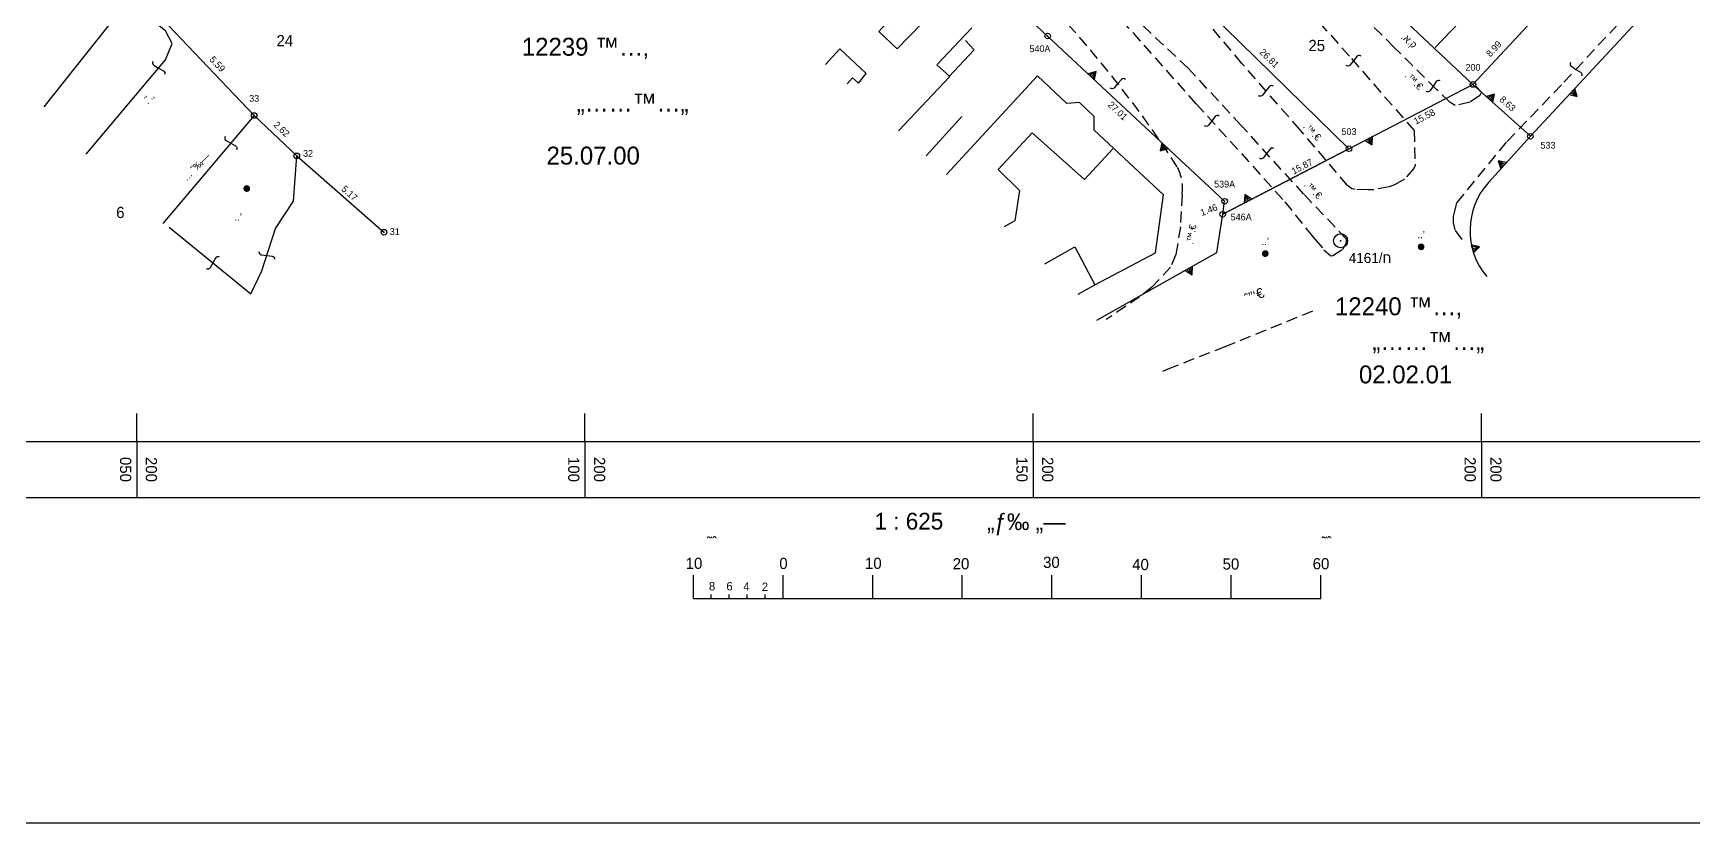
# Model space of a CAD drawing. Header units: feet. Extents: x 199929 to 200372, y 746507 to 746908.
# Drawn here: x 200038.4 to 200223.6, y 746507.5 to 746595.5 of the extents above; entities that cross this region are included whole.
import ezdxf
from ezdxf.enums import TextEntityAlignment as Align

# ---------------------------------------------------------------- set-up
doc = ezdxf.new("R2010")
doc.units = ezdxf.units.FT
doc.header["$LTSCALE"] = 5
doc.header["$MEASUREMENT"] = 0
doc.linetypes.add('HIDDEN', pattern=[0.375, 0.25, -0.125])
doc.layers.get('0').update_dxf_attribs({"linetype": 'CONTINUOUS'})
for name, color, linetype in [('121', 3, 'CONTINUOUS'), ('171', 3, 'HIDDEN'), ('1BATIM', 7, 'CONTINUOUS'), ('1EVEN-SAFA', 7, 'HIDDEN'), ('1EVEN-SAFA_C171-_S4-_P6-', 7, 'HIDDEN'), ('1T', 7, 'CONTINUOUS'), ('2GUVER_POLY', 7, 'CONTINUOUS'), ('2NEW_PT', 7, 'CONTINUOUS'), ('2TEURA_PT', 7, 'CONTINUOUS'), ('701', 3, 'CONTINUOUS'), ('701_H', 3, 'CONTINUOUS'), ('8216', 3, 'CONTINUOUS'), ('8216_T', 7, 'CONTINUOUS'), ('9284', 3, 'CONTINUOUS'), ('9286', 3, 'CONTINUOUS'), ('9288', 3, 'CONTINUOUS'), ('GVUL_C51-', 7, 'CONTINUOUS'), ('MILUOT', 7, 'CONTINUOUS'), ('NUMLOT_AUTO', 7, 'CONTINUOUS'), ('OLD_FRONTS', 7, 'CONTINUOUS'), ('PRATIM', 7, 'CONTINUOUS'), ('SHACHEN', 7, 'CONTINUOUS'), ('SHAHEN', 7, 'CONTINUOUS'), ('TR_ANOT_FRONTS', 7, 'CONTINUOUS'), ('TR_ANOT_L', 7, 'CONTINUOUS'), ('TR_GILAYON', 7, 'CONTINUOUS'), ('TR_GILYON', 7, 'CONTINUOUS'), ('TR_GUSH_MARKS', 7, 'CONTINUOUS'), ('ZNAVOT', 7, 'CONTINUOUS')]:
    doc.layers.add(name, color=color, linetype=linetype)
doc.styles.add('HEBTEXT', font='HEBTXT.shx')
doc.styles.add('TRHEBTXT', font='HEBTXT.SHX')

# ---------------------------------------------------------------- blocks, each defined once
blk = doc.blocks.new('TRP0002')
at = {"linetype": 'Continuous'}
blk.add_circle((0, 0, 3000), 0.5, dxfattribs=at)
blk.add_point((0, 0))
at = {"style": 'TRHEBTXT', "flags": 8}
blk.add_attdef('NAME', text='', height=1.199999999999999, dxfattribs=at).set_placement((0, 2.099999999976716), align=Align.BOTTOM_CENTER)
blk.add_attdef('HIGHTM', text='', height=1.6, dxfattribs=at).set_placement((-1, 0), align=Align.RIGHT)
blk.add_attdef('HIGHTC', (1, 0), '', height=1.6, dxfattribs=at)
blk.add_attdef('MARK', text='', height=2, dxfattribs=at).set_placement((0, -1.300000000046566), align=Align.TOP_CENTER)
blk = doc.blocks.new('8210')
at = {"layer": '2TEURA_PT', "linetype": 'Continuous', "const_width": 0.625}
blk.add_lwpolyline([(-0.4375, 0, 1), (0.4375, 0, 1)], format="xyb", close=True, dxfattribs=at)
at = {"layer": '2TEURA_PT'}
blk.add_point((0, 0), dxfattribs=at)
blk = doc.blocks.new('8216')
at = {"layer": '1BATIM'}
blk.add_blockref('8210', (0, 0), dxfattribs=at)
blk = doc.blocks.new('*X104')
at = {"color": 0}
blk.add_line((200143.125, 746593.75), (200143.125, 746593.75), dxfattribs=at)
blk = doc.blocks.new('*X105')
at = {"color": 0}
for p, q in [((200135.625, 746598.75), (200135.625, 746598.75)), ((200136.875, 746598.75), (200136.875, 746598.75)), ((200138.125, 746598.75), (200138.125, 746598.75)), ((200135, 746597.5), (200135, 746597.5)), ((200136.25, 746597.5), (200136.25, 746597.5)), ((200137.5, 746597.5), (200137.5, 746597.5)), ((200133.75, 746595), (200133.75, 746595)), ((200134.375, 746596.25), (200134.375, 746596.25)), ((200135, 746595), (200135, 746595)), ((200135.625, 746596.25), (200135.625, 746596.25)), ((200136.875, 746596.25), (200136.875, 746596.25))]:
    blk.add_line(p, q, dxfattribs=at)
blk = doc.blocks.new('TRP0012')
at = {"linetype": 'Continuous'}
for centre, radius in [((0, 0, 3000), 1.25), ((0, 0, 3001), 0.03)]:
    blk.add_circle(centre, radius, dxfattribs=at)
blk.add_point((0, 0))
at = {"style": 'TRHEBTXT', "flags": 8}
blk.add_attdef('NAME', text='', height=1.8, dxfattribs=at).set_placement((0, 2.1), align=Align.BOTTOM_CENTER)
blk.add_attdef('HIGHTM', text='', height=1.6, dxfattribs=at).set_placement((-1.75, 0), align=Align.RIGHT)
blk.add_attdef('HIGHTC', (1.75, 0), '', height=1.6, dxfattribs=at)
blk.add_attdef('MARK', text='', height=2, dxfattribs=at).set_placement((0, -1.75), align=Align.TOP_CENTER)
blk = doc.blocks.new('*X73')
at = {"color": 0}
blk.add_line((200143.125, 746593.75), (200143.125, 746593.75), dxfattribs=at)
blk = doc.blocks.new('*X74')
at = {"color": 0}
for p, q in [((200135.625, 746598.75), (200135.625, 746598.75)), ((200136.875, 746598.75), (200136.875, 746598.75)), ((200138.125, 746598.75), (200138.125, 746598.75)), ((200135, 746597.5), (200135, 746597.5)), ((200136.25, 746597.5), (200136.25, 746597.5)), ((200137.5, 746597.5), (200137.5, 746597.5)), ((200133.75, 746595), (200133.75, 746595)), ((200134.375, 746596.25), (200134.375, 746596.25)), ((200135, 746595), (200135, 746595)), ((200135.625, 746596.25), (200135.625, 746596.25)), ((200136.875, 746596.25), (200136.875, 746596.25))]:
    blk.add_line(p, q, dxfattribs=at)
blk = doc.blocks.new('ANOT1')
at = {"style": 'TRHEBTXT', "flags": 8}
blk.add_attdef('TEXT', text='', height=1.28, dxfattribs=at).set_placement((0, -1.497475855263449), align=Align.TOP_CENTER)
blk = doc.blocks.new('ANOT200')
at = {"style": 'TRHEBTXT', "flags": 8}
blk.add_attdef('TEXT', text='', height=1.8, dxfattribs=at).set_placement((0, 0), align=Align.MIDDLE_CENTER)
blk = doc.blocks.new('TR_FRONT')
at = {"style": 'TRHEBTXT', "flags": 8}
blk.add_attdef('FRONT', text='', height=1.199999999999999, dxfattribs=at).set_placement((0, -1), align=Align.TOP_CENTER)
blk = doc.blocks.new('ANOT13')
at = {"style": 'TRHEBTXT', "flags": 8}
blk.add_attdef('TEXT', text='', height=1.28, dxfattribs=at).set_placement((0.0441220644495495, -1.475436180035057), align=Align.TOP_CENTER)
blk = doc.blocks.new('ANOT21')
at = {"style": 'TRHEBTXT', "flags": 8}
blk.add_attdef('TEXT', text='', height=1.28, dxfattribs=at).set_placement((-0.0220610322247747, -1.475436180035058), align=Align.TOP_CENTER)
blk = doc.blocks.new('*U250')
at = {"layer": '1T', "style": 'TRHEBTXT'}
blk.add_text('6', height=1.25, dxfattribs=at).set_placement((200047.7035080413, 746574.9234269898))
blk = doc.blocks.new('*U251')
at = {"layer": '1T', "style": 'TRHEBTXT'}
blk.add_text('24', height=1.25, dxfattribs=at).set_placement((200065.5830316552, 746594.0939051637))
blk = doc.blocks.new('*U255')
at = {"layer": '1T', "style": 'TRHEBTXT'}
blk.add_text('12239 ™…‚', height=2, dxfattribs=at).set_placement((200092.9559095469, 746593.0346010701))
blk = doc.blocks.new('*U256')
at = {"layer": '1T', "style": 'TRHEBTXT'}
blk.add_text('„……™…„', height=2, dxfattribs=at).set_placement((200099.0733340741, 746586.799053719))
blk = doc.blocks.new('ANOT105')
blk.add_lwpolyline([(0.2548387223418755, 1.539248901570127, 0.4142135623730951), (-0.1578795218983481, 0.965085465890645), (1e-16, 0), (0.1839900939740541, -0.9680819344707191, -0.4142135623730951), (-0.2130703997891993, -1.553182749965349)], format="xyb")
blk = doc.blocks.new('*U262')
at = {"layer": '1T', "style": 'TRHEBTXT'}
blk.add_text('25.07.00', height=2, dxfattribs=at).set_placement((200095.7099229571, 746580.8935544363))
blk = doc.blocks.new('*U265')
at = {"layer": '1T', "style": 'TRHEBTXT'}
blk.add_text('12240 ™…‚', height=2, dxfattribs=at).set_placement((200183.6685570486, 746564.0787556206))
blk = doc.blocks.new('*U266')
at = {"layer": '1T', "style": 'TRHEBTXT'}
blk.add_text('„……™…„', height=2, dxfattribs=at).set_placement((200187.8382693948, 746560.2062201058))
blk = doc.blocks.new('*U267')
at = {"layer": '1T', "style": 'TRHEBTXT'}
blk.add_text('02.02.01', height=2, dxfattribs=at).set_placement((200186.3410989116, 746556.4771914298))
blk = doc.blocks.new('TR_LOT')
at = {"flags": 8}
blk.add_attdef('LOT', (0, 0), '', height=2, dxfattribs=at)
blk = doc.blocks.new('GUSHMARK')
for p, q in [((-0.0249224722963627, 0.7721895711304648), (-0.2616563982148179, 0.0280036561252381)), ((0, 0.8669999999999999), (-4e-16, 1e-16)), ((0.0228061297389741, 0.7645568963440085), (0.2404486117596253, 0.0356363421231252))]:
    blk.add_line(p, q)
at = {"layer": 'TR_GUSH_MARKS'}
blk.add_lwpolyline([(0.5005626833874054, -1e-16), (0, 0.8669999999999999), (-0.5005626833874057, 3e-16)], close=True, dxfattribs=at)
blk = doc.blocks.new('ANOT101')
at = {"xscale": 1.5, "yscale": 1.5, "zscale": 1.5}
blk.add_blockref('GUSHMARK', (0, 0), dxfattribs=at)
blk = doc.blocks.new('ANOT11')
at = {"style": 'TRHEBTXT', "flags": 8}
blk.add_attdef('TEXT', text='', height=1.28, dxfattribs=at).set_placement((-0.0661830966743189, -1.475436180035061), align=Align.TOP_CENTER)
blk = doc.blocks.new('GUSHHORZ')
for points in [[(-10, -10), (650, -10), (650, 490), (-10, 490)], [(0, 0), (640, 0), (640, 480), (0, 480)]]:
    blk.add_lwpolyline(points, close=True)
blk = doc.blocks.new('SCG625')
at = {"layer": 'TR_GILAYON'}
for p, q in [((-60.65059974545738, -28.041978500613), (-60.65059974545738, -23.84197850061299)), ((-44.65059974545737, -28.041978500613), (-44.65059974545737, -23.84197850061299)), ((-28.65059974545739, -28.041978500613), (-28.65059974545739, -23.84197850061299)), ((-12.65059974545738, -28.041978500613), (-12.65059974545738, -23.84197850061299)), ((3.349400254542615, -28.041978500613), (3.349400254542615, -23.84197850061299)), ((19.34940025454261, -28.041978500613), (19.34940025454261, -23.84197850061299)), ((35.34940025454263, -28.041978500613), (35.34940025454263, -23.84197850061299)), ((51.34940025454267, -28.041978500613), (51.34940025454267, -23.84197850061299)), ((-60.65059974545738, -28.041978500613), (-60.65059974545738, -27.341978500613)), ((-60.65059974545738, -28.041978500613), (-60.65059974545738, -27.341978500613)), ((-60.65059974545738, -28.041978500613), (51.34940025454267, -28.041978500613)), ((-57.45059974545738, -28.041978500613), (-57.45059974545738, -27.341978500613)), ((-54.25059974545738, -28.041978500613), (-54.25059974545738, -27.341978500613)), ((-51.05059974545738, -28.041978500613), (-51.05059974545738, -27.341978500613)), ((-47.85059974545737, -28.041978500613), (-47.85059974545737, -27.341978500613))]:
    blk.add_line(p, q, dxfattribs=at)
at = {"layer": 'TR_GILAYON', "style": 'HEBTEXT'}
for s, height, p in [('1 : 625', 3, (-28.32244268276856, -15.73374720608535)), ('„ƒ‰ „—', 3, (-8.245479334314723, -15.83043588587733)), ('30', 2, (1.763517879560072, -22.57456925582791)), ('0', 2, (-45.31416522786234, -22.77285395294147)), ('20', 2, (-14.37007316609406, -22.83238962401355)), ('40', 2, (17.67018178526942, -22.96305441892889)), ('50', 2, (33.80696229379964, -22.87199630147497)), ('60', 2, (49.88665833370736, -22.82242512718493)), ('8', 1.5, (-57.87683577762304, -26.58985706490184)), ('6', 1.5, (-54.75862237411869, -26.5867602848606)), ('4', 1.5, (-51.73816704113356, -26.63013789892847)), ('2', 1.5, (-48.43550288547183, -26.6973557647243))]:
    blk.add_text(s, height=height, dxfattribs=at).set_placement(p)
for s, p in [('˜ˆ', (-56.41564349601573, -19.0126061978668)), ('˜ˆ', (53.29551831048466, -19.0183388377592)), ('10', (-59.05077431092661, -22.75467073849121)), ('10', (-27.05040265767055, -22.75467073849121))]:
    blk.add_text(s, height=2, dxfattribs=at).set_placement(p, align=Align.RIGHT)

msp = doc.modelspace()

# ---------------------------------------------------------------- linework, layer by layer
msp.add_lwpolyline([(199928.974447517, 746507.453579664), (200372.360047407, 746507.453579664), (200372.360047407, 746892.5182479329), (199928.974447517, 746892.5182479329)], close=True)
at = {"layer": '121'}
for p, q in [((200063.0943483446, 746586.3663589902), (200052.9193483446, 746574.3163589902)), ((200067.4693483446, 746576.8163589902), (200067.8443483447, 746581.8663589902)), ((200065.4693483447, 746573.7663589905), (200067.4693483446, 746576.8163589902)), ((200053.5943483447, 746573.9163589901), (200062.7193483446, 746566.4663589902)), ((200063.9443483446, 746569.0413589901), (200065.4693483447, 746573.7663589905)), ((200062.7193483446, 746566.4663589902), (200063.9443483446, 746569.0413589901))]:
    msp.add_line(p, q, dxfattribs=at)
at = {"layer": '171'}
for points in [[(200197.85, 746572.5400000002), (200197.08, 746573.5999999999), (200196.88, 746574.42), (200196.88, 746575.11), (200196.99, 746575.5300000001), (200197.27, 746576.62), (200202.88, 746583.4700000002), (200209.21, 746590.0799999998), (200219.84, 746601.48), (200228.48, 746610.85), (200239.3, 746622.9499999998), (200250.05, 746634.3299999998), (200267.23, 746652.32), (200271.31, 746655.87), (200275.04, 746657.6400000001), (200275.72, 746657.48), (200276.08, 746657.38), (200277.3900000001, 746656.1200000001)], [(200167.28, 746591.6600000001), (200158.19, 746600.15), (200149.1, 746609.16), (200148.9079098665, 746609.3443778319)], [(200167.28, 746591.6600000001), (200158.19, 746600.15), (200149.1, 746609.16), (200148.9079098665, 746609.3443778319)], [(200179.45, 746599.52), (200185.52, 746592.7099999998), (200192.51, 746584.67), (200192.6, 746580.8), (200192.45, 746580.4599999998), (200191.41, 746579.25), (200190.32, 746578.64), (200189.73, 746578.42), (200188.02, 746578.0799999998), (200187.38, 746578.0899999999), (200185.92, 746578.11), (200185.54, 746578.1999999998), (200185.07, 746578.5699999998), (200179.74, 746584.81), (200173.28, 746592.17), (200166.53, 746600.24), (200164.11, 746603.2700000001), (200164.48, 746604.0899999999), (200164.83, 746604.31), (200166.74, 746605.0699999998), (200169.82, 746606.91)], [(200179.45, 746599.52), (200185.52, 746592.7099999998), (200192.51, 746584.67), (200192.6, 746580.8), (200192.45, 746580.4599999998), (200191.41, 746579.25), (200190.32, 746578.64), (200189.73, 746578.42), (200188.02, 746578.0799999998), (200187.38, 746578.0899999999), (200185.92, 746578.11), (200185.54, 746578.1999999998), (200185.07, 746578.5699999998), (200179.74, 746584.81), (200173.28, 746592.17), (200166.53, 746600.24), (200164.11, 746603.2700000001), (200164.48, 746604.0899999999), (200164.83, 746604.31), (200166.74, 746605.0699999998), (200169.82, 746606.91)], [(200199.37, 746589.6500000001), (200200, 746588.9599999998), (200199.84, 746588.5899999999), (200198.7, 746587.8399999999), (200197.09, 746587.48), (200196.52, 746587.8), (200195, 746589.2700000001), (200190.25, 746593.98), (200186.98, 746597.28), (200185.33, 746599.11), (200184.27, 746600.17)], [(200168.2, 746587.67), (200178.08, 746576.75), (200180.37, 746573.85), (200180.95, 746573.18), (200181.45, 746572.5400000002), (200182.44, 746571.39), (200183.22, 746570.6999999998), (200183.43, 746570.73), (200184.54, 746571.4599999998), (200184.73, 746571.7600000001), (200184.97, 746572.2099999998), (200184.97, 746572.55), (200180.21, 746577.5799999998), (200173.21, 746585.25), (200167.28, 746591.6600000001)], [(200168.2, 746587.67), (200178.08, 746576.75), (200180.37, 746573.85), (200180.95, 746573.18), (200181.45, 746572.5400000002), (200182.44, 746571.39), (200183.22, 746570.6999999998), (200183.43, 746570.73), (200184.54, 746571.4599999998), (200184.73, 746571.7600000001), (200184.97, 746572.2099999998), (200184.97, 746572.55), (200180.21, 746577.5799999998), (200173.21, 746585.25), (200167.28, 746591.6600000001)], [(200166.61, 746577.5400000002), (200166.42, 746573.9499999998), (200165.93, 746570.8600000001), (200165.34, 746569.4599999998)], [(200166.61, 746577.5400000002), (200166.42, 746573.9499999998), (200165.93, 746570.8600000001), (200165.34, 746569.4599999998)], [(200165.33, 746569.4599999998), (200163.25, 746567.1999999998), (200161.87, 746566.15), (200158.34, 746563.73), (200158.1380804454, 746563.6078301854)], [(200164.481691474, 746557.8385491392), (200165.06, 746558.1), (200171.36, 746560.56), (200181.47, 746564.6899999998)]]:
    msp.add_lwpolyline(points, dxfattribs=at)
at = {"layer": '1EVEN-SAFA'}
msp.add_line((200168.2, 746587.67), (200148.7522647856, 746609.519242777), dxfattribs=at)
at = {"layer": '1EVEN-SAFA_C171-_S4-_P6-'}
for centre, radius, start, end in [((200059.2370588035, 746511.3679395699), 127.3321628480114, 32.96129416814726, 45.47324359822642), ((200161.3407082597, 746578.229235541), 5.314177365802279, 352.5478874048912, 27.04874298210134)]:
    msp.add_arc(centre, radius, start, end, dxfattribs=at)
at = {"layer": '701'}
for points in [[(200138.74, 746598.2199999999), (200138.92, 746598.02), (200134.83, 746593.8), (200132.77, 746595.7199999999), (200136.74, 746600.06)], [(200138.74, 746598.2199999999), (200138.92, 746598.02), (200134.83, 746593.8), (200132.77, 746595.7199999999), (200136.74, 746600.06)], [(200143.15, 746596.1400000001), (200139.26, 746592.03), (200140.71, 746590.6999999998), (200134.9846552736, 746584.6650192834)], [(200143.15, 746596.1400000001), (200139.26, 746592.03), (200140.71, 746590.6999999998), (200134.9846552736, 746584.6650192834)], [(200142.45, 746594.73), (200143.43, 746593.6999999998), (200140.59, 746590.68)], [(200142.45, 746594.73), (200143.43, 746593.6999999998), (200140.59, 746590.68)], [(200129.2302536914, 746589.8984359968), (200129.84, 746590.5799999998), (200130.52, 746589.9900000001), (200131.37, 746591.06), (200128.42, 746593.8), (200126.8438009993, 746592.0688269966)], [(200129.2302536914, 746589.8984359968), (200129.84, 746590.5799999998), (200130.52, 746589.9900000001), (200131.37, 746591.06), (200128.42, 746593.8), (200126.8438009993, 746592.0688269966)], [(200150.4800000001, 746590.78), (200140.3406420541, 746579.7939461869)], [(200150.4800000001, 746590.78), (200140.3406420541, 746579.7939461869)], [(200155.0354747364, 746566.4295360291), (200156.87, 746567.49), (200163.65, 746571.05), (200164.53, 746577.52), (200156.8, 746584.74), (200156.81, 746586.25), (200155.16, 746587.8), (200153.74, 746587.7199999999), (200150.4800000001, 746590.78)], [(200155.0354747364, 746566.4295360291), (200156.87, 746567.49), (200163.65, 746571.05), (200164.53, 746577.52), (200156.8, 746584.74), (200156.81, 746586.25), (200155.16, 746587.8), (200153.74, 746587.7199999999), (200150.4800000001, 746590.78)], [(200158.87, 746582.6600000001), (200155.71, 746579.2199999999), (200149.87, 746584.4399999998), (200146.08, 746580.3499999999), (200148.49, 746578.01), (200147.94, 746574.6200000001), (200146.754716185, 746573.9605815395)], [(200158.87, 746582.6600000001), (200155.71, 746579.2199999999), (200149.87, 746584.4399999998), (200146.08, 746580.3499999999), (200148.49, 746578.01), (200147.94, 746574.6200000001), (200146.754716185, 746573.9605815395)], [(200151.2937069367, 746569.8325362994), (200154.64, 746571.6999999998), (200156.89, 746567.49)], [(200151.2937069367, 746569.8325362994), (200154.64, 746571.6999999998), (200156.89, 746567.49)]]:
    msp.add_lwpolyline(points, dxfattribs=at)
at = {"layer": '9284'}
msp.add_lwpolyline([(200138.0564085224, 746581.8713726181), (200142.03, 746586.2700000001)], dxfattribs=at)
msp.add_lwpolyline([(200138.0564085224, 746581.8713726181), (200142.03, 746586.2700000001)], dxfattribs=at)
at = {"layer": '9286'}
msp.add_line((200201.02, 746600.4100000001), (200194.83, 746593.95), dxfattribs=at)
at = {"layer": '9288'}
msp.add_lwpolyline([(200044.3443483446, 746582.0413589901), (200053.1943483446, 746592.5663589902), (200053.9443483446, 746594.4163589901), (200053.2193483446, 746595.8163589902), (200048.9943483446, 746599.1163589898), (200039.6193483446, 746587.3163589902)], dxfattribs=at)
at = {"layer": 'GVUL_C51-'}
for p, q in [((200205.4631787962, 746584.0438495735), (200259.0466187986, 746641.7960914962)), ((200199.06, 746589.8299999998), (200185.94, 746602.15)), ((200166.057621478, 746601.399216157), (200185.2315489045, 746582.6573321731)), ((200151.6133394015, 746595.2334494034), (200146.4, 746600.1)), ((200151.6133394015, 746595.2334494034), (200171.3546615401, 746576.7966726099)), ((200205.18, 746596.41), (200199.06, 746589.8299999998)), ((200185.2315489045, 746582.6573321731), (200199.06, 746589.8299999998)), ((200199.06, 746589.8299999998), (200205.4631787962, 746584.0438495735)), ((200185.2315489045, 746582.6573321731), (200171.1394649673, 746575.3479208465)), ((200171.1394649673, 746575.3479208465), (200171.3546615401, 746576.7966726099))]:
    msp.add_line(p, q, dxfattribs=at)
at = {"layer": 'MILUOT'}
for p, q in [((200053.4443483446, 746596.4663589902), (200063.0943483446, 746586.3663589902)), ((200063.0943483446, 746586.3663589902), (200067.8443483447, 746581.8663589902)), ((200067.8443483447, 746581.8663589902), (200077.5693483446, 746573.3413589902))]:
    msp.add_line(p, q, dxfattribs=at)
at = {"layer": 'PRATIM'}
msp.add_line((200157.1011076766, 746563.537569639), (200170.5041418664, 746571.0707827323), dxfattribs=at)
at = {"layer": 'SHACHEN'}
msp.add_line((200170.5041418664, 746571.0707827323), (200171.1394649673, 746575.3479208465), dxfattribs=at)
at = {"layer": 'SHAHEN'}
msp.add_line((200171.1394649673, 746575.3479208465), (200185.2315489045, 746582.6573321731), dxfattribs=at)
at = {"layer": 'TR_GILYON'}
for p, q in [((200050, 746550), (200050, 746553.125)), ((200100, 746550), (200100, 746553.125)), ((200150, 746550), (200150, 746553.125)), ((200200, 746550), (200200, 746553.125)), ((200050, 746550), (200050, 746543.75)), ((200100, 746550), (200100, 746543.75)), ((200150, 746550), (200150, 746543.75)), ((200200, 746550), (200200, 746543.75))]:
    msp.add_line(p, q, dxfattribs=at)
at = {"layer": 'ZNAVOT'}
msp.add_line((200205.4631787962, 746584.0438495735), (200200.803322348, 746578.9040079119), dxfattribs=at)
msp.add_arc((200206.7301420468, 746573.5306655389), 8, 137.8040829943245, 220.0124600244236, dxfattribs=at)

# ---------------------------------------------------------------- block references
for name in ['*U251', '*U255', '*U256', '*U262', '*U250', '*U265', '*U266', '*U267']:
    msp.add_blockref(name, (0, 0))
at = {"layer": '2GUVER_POLY'}
ref = msp.add_blockref('TRP0012', (200184.3, 746572.39), dxfattribs=dict(at, xscale=0.625, yscale=0.625, zscale=0.625))
ref.add_attrib('NAME', '4161/ח', dxfattribs={"layer": '0', "height": 1.125, "style": 'TRHEBTXT', "flags": 8}).set_placement((200187.5832070302, 746569.5700409978), align=Align.BOTTOM_CENTER)
at = {"layer": '2NEW_PT'}
ref = msp.add_blockref('TRP0002', (200151.6133394015, 746595.2334494034), dxfattribs=dict(at, xscale=0.625, yscale=0.625, zscale=0.625))
ref.add_attrib('NAME', '540A', dxfattribs={"layer": '0', "height": 0.75, "style": 'TRHEBTXT', "flags": 8}).set_placement((200150.7521048754, 746593.2140136716), align=Align.BOTTOM_CENTER)
at = {"layer": '2NEW_PT', "xscale": 0.625, "yscale": 0.625, "zscale": 0.625}
for p, values in [((200199.06, 746589.8299999998), {'NAME': '200'}), ((200185.2315489045, 746582.6573321731), {'NAME': '503'}), ((200171.3546615401, 746576.7966726099), {'NAME': '539A'})]:
    msp.add_blockref('TRP0002', p, dxfattribs=at).add_auto_attribs(values)
at = {"layer": '2NEW_PT'}
ref = msp.add_blockref('TRP0002', (200205.4631787962, 746584.0438495735), dxfattribs=dict(at, xscale=0.625, yscale=0.625, zscale=0.625))
ref.add_attrib('NAME', '533', dxfattribs={"layer": '0', "height": 0.75, "style": 'TRHEBTXT', "flags": 8}).set_placement((200207.4283674517, 746582.4468493076), align=Align.BOTTOM_CENTER)
ref = msp.add_blockref('TRP0002', (200171.1394649673, 746575.3479208465), dxfattribs=dict(at, xscale=0.625, yscale=0.625, zscale=0.625))
ref.add_attrib('NAME', '546A', dxfattribs={"layer": '0', "height": 0.75, "style": 'TRHEBTXT', "flags": 8}).set_placement((200173.1996677373, 746574.4385175053), align=Align.BOTTOM_CENTER)
at = {"layer": '701_H'}
for name in ['*X105', '*X74', '*X104', '*X73']:
    msp.add_blockref(name, (0, 0), dxfattribs=at)
at = {"layer": '8216', "xscale": 0.5, "yscale": 0.5, "zscale": 0.5}
for p in [(200062.2693483445, 746578.2163589902, 52.02000000000001), (200062.2693483445, 746578.2163589902, 52.02000000000001), (200175.89, 746570.9599999998, 75.57999999999998), (200175.89, 746570.9599999998, 75.57999999999998), (200193.28, 746571.7099999998, 72.42), (200193.28, 746571.7099999998, 72.42)]:
    msp.add_blockref('8216', p, dxfattribs=at)
at = {"layer": 'MILUOT'}
ref = msp.add_blockref('TR_FRONT', (200058.2693483445, 746591.4163589901), dxfattribs=dict(at, xscale=0.625, yscale=0.625, zscale=0.625, rotation=133.6947523831552))
ref.add_attrib('FRONT', '5.59', dxfattribs={"layer": '0', "height": 0.75, "rotation": 313.6947523831552, "style": 'TRHEBTXT', "flags": 8}).set_placement((200059.2635151715, 746592.3662312555), align=Align.TOP_CENTER)
at = {"layer": 'MILUOT', "xscale": 0.625, "yscale": 0.625, "zscale": 0.625}
msp.add_blockref('TRP0002', (200063.0943483446, 746586.3663589902), dxfattribs=at).add_auto_attribs({'NAME': '33'})
at = {"layer": 'MILUOT'}
ref = msp.add_blockref('TR_FRONT', (200065.4693483447, 746584.1163589898), dxfattribs=dict(at, xscale=0.625, yscale=0.625, zscale=0.625, rotation=136.5481577004385))
ref.add_attrib('FRONT', '2.62', dxfattribs={"layer": '0', "height": 0.75, "rotation": 316.5481577004385, "style": 'TRHEBTXT', "flags": 8}).set_placement((200066.4149972354, 746585.1145439302), align=Align.TOP_CENTER)
ref = msp.add_blockref('TRP0002', (200067.8443483447, 746581.8663589902), dxfattribs=dict(at, xscale=0.625, yscale=0.625, zscale=0.625))
ref.add_attrib('NAME', '32', dxfattribs={"layer": '0', "height": 0.75, "style": 'TRHEBTXT', "flags": 8}).set_placement((200069.1006565479, 746581.5340960015), align=Align.BOTTOM_CENTER)
ref = msp.add_blockref('TR_FRONT', (200072.7068483445, 746577.6038589901), dxfattribs=dict(at, xscale=0.625, yscale=0.625, zscale=0.625, rotation=138.7619783038817))
ref.add_attrib('FRONT', '5.17', dxfattribs={"layer": '0', "height": 0.75, "rotation": 318.7619783038817, "style": 'TRHEBTXT', "flags": 8}).set_placement((200073.9802079573, 746577.9765193445), align=Align.TOP_CENTER)
ref = msp.add_blockref('TRP0002', (200077.5693483446, 746573.3413589902), dxfattribs=dict(at, xscale=0.625, yscale=0.625, zscale=0.625))
ref.add_attrib('NAME', '31', dxfattribs={"layer": '0', "height": 0.75, "style": 'TRHEBTXT', "flags": 8}).set_placement((200078.7796745448, 746572.8188192868), align=Align.BOTTOM_CENTER)
at = {"layer": 'NUMLOT_AUTO'}
ref = msp.add_blockref('TR_LOT', (200186.5484219047, 746594.0981130581), dxfattribs=dict(at, xscale=0.625, yscale=0.625, zscale=0.625))
ref.add_attrib('LOT', '25', (200180.705522613, 746593.553612084), dxfattribs={"layer": '0', "height": 1.25, "flags": 8})
at = {"layer": 'OLD_FRONTS'}
ref = msp.add_blockref('TR_FRONT', (200175.6445851913, 746592.0282741651), dxfattribs=dict(at, xscale=0.625, yscale=0.625, zscale=0.625, rotation=135.6528462298625))
ref.add_attrib('FRONT', '26.81', dxfattribs={"layer": '0', "height": 0.75, "rotation": 315.6528462298626, "style": 'TRHEBTXT', "flags": 8}).set_placement((200176.6057157679, 746593.0115610077), align=Align.TOP_CENTER)
ref = msp.add_blockref('TR_FRONT', (200171.6874675055, 746574.9034941997), dxfattribs=dict(at, xscale=0.625, yscale=0.625, zscale=0.625, rotation=200.6727594279564))
ref.add_attrib('FRONT', '1.46', dxfattribs={"layer": '0', "height": 0.75, "rotation": 20.67275942795635, "style": 'TRHEBTXT', "flags": 8}).set_placement((200169.4622306369, 746576.1899606725), align=Align.TOP_CENTER)
at = {"layer": 'TR_ANOT_FRONTS'}
ref = msp.add_blockref('TR_FRONT', (200202.12, 746593.12), dxfattribs=dict(at, xscale=0.625, yscale=0.625, zscale=0.625, rotation=227.0743733811996))
ref.add_attrib('FRONT', '8.99', dxfattribs={"layer": '0', "height": 0.75, "rotation": 47.07437338119955, "style": 'TRHEBTXT', "flags": 8}).set_placement((200201.1131722547, 746594.0564416109), align=Align.TOP_CENTER)
ref = msp.add_blockref('TR_FRONT', (200161.4840004708, 746586.0150610065), dxfattribs=dict(at, xscale=0.625, yscale=0.625, zscale=0.625, rotation=136.9570349094127))
ref.add_attrib('FRONT', '27.01', dxfattribs={"layer": '0', "height": 0.75, "rotation": 316.9570349094128, "style": 'TRHEBTXT', "flags": 8}).set_placement((200159.6822961908, 746587.1685457148), align=Align.TOP_CENTER)
ref = msp.add_blockref('TR_FRONT', (200202.2615893981, 746586.9369247868), dxfattribs=dict(at, xscale=0.625, yscale=0.625, zscale=0.625, rotation=137.8978601350106))
ref.add_attrib('FRONT', '8.63', dxfattribs={"layer": '0', "height": 0.75, "rotation": 317.8978601350107, "style": 'TRHEBTXT', "flags": 8}).set_placement((200203.1834641013, 746587.957107139), align=Align.TOP_CENTER)
ref = msp.add_blockref('TR_FRONT', (200192.1457744523, 746586.2436660867), dxfattribs=dict(at, xscale=0.625, yscale=0.625, zscale=0.625, rotation=207.4152807324732))
ref.add_attrib('FRONT', '15.58', dxfattribs={"layer": '0', "height": 0.75, "rotation": 27.41528073247317, "style": 'TRHEBTXT', "flags": 8}).set_placement((200193.4669291991, 746586.5727815594), align=Align.TOP_CENTER)
ref = msp.add_blockref('TR_FRONT', (200178.185506936, 746579.0026265101), dxfattribs=dict(at, xscale=0.625, yscale=0.625, zscale=0.625, rotation=207.4152807318696))
ref.add_attrib('FRONT', '15.87', dxfattribs={"layer": '0', "height": 0.75, "rotation": 27.41528073186957, "style": 'TRHEBTXT', "flags": 8}).set_placement((200179.825290595, 746581.0085385373), align=Align.TOP_CENTER)
at = {"layer": 'TR_ANOT_L', "xscale": 0.625, "yscale": 0.625, "zscale": 0.625}
for name, p, rotation, values in [('ANOT11', (200192.8836145221, 746595.6297766072), 316.8011605155609, {'TEXT': '.א.ק'}), ('ANOT21', (200050.312316448, 746589.1388577798), 49.94102743794376, {'TEXT': '.˜.‚'}), ('ANOT1', (200166.3167986486, 746573.2991996406), 80.9892904527309, {'TEXT': '.™.€'}), ('ANOT200', (200174.6814561965, 746566.2703910962), 22.22033052241237, {'TEXT': 'ˆ”‘€'})]:
    msp.add_blockref(name, p, dxfattribs=dict(at, rotation=rotation)).add_auto_attribs(values)
at = {"layer": 'TR_ANOT_L'}
for name, p, xscale, yscale, zscale, rotation in [('ANOT105', (200185.718643703, 746592.4815171141), 0.6250000000000001, 0.6250000000000001, 0.6250000000000001, 311.00379350029), ('ANOT105', (200052.4261340023, 746591.6527481478), 0.6250000000000001, 0.6250000000000001, 0.6250000000000001, 49.94102743789735), ('ANOT101', (200156.4837894626, 746590.6848482494), 0.625, 0.625, 0.625, 316.9570349094128), ('ANOT105', (200210.5460483251, 746591.5128269901), 0.6250000000000001, 0.6250000000000001, 0.6250000000000001, 47.00180652139245), ('ANOT105', (200159.4474872284, 746589.9258782548), 0.6250000000000001, 0.6250000000000001, 0.6250000000000001, 308.0939541012266), ('ANOT105', (200175.9642927212, 746589.1117346085), 0.6250000000000001, 0.6250000000000001, 0.6250000000000001, 311.2739877738294), ('ANOT105', (200194.6133985533, 746589.6533458557), 0.6250000000000001, 0.6250000000000001, 0.6250000000000001, 315.2422640089256), ('ANOT101', (200200.9148770039, 746588.1538641759), 0.625, 0.625, 0.625, 317.8978601350107), ('ANOT101', (200210.0965618749, 746589.0377107454), 0.625, 0.625, 0.625, 227.1443549729172), ('ANOT105', (200169.9239941484, 746585.7645327834), 0.6250000000000001, 0.6250000000000001, 0.6250000000000001, 312.1375947737083), ('ANOT105', (200060.4787884671, 746583.2688163342), 0.6250000000000001, 0.6250000000000001, 0.6250000000000001, 49.8223081111592), ('ANOT101', (200187.4507804513, 746583.8084235431), 0.625, 0.625, 0.625, 207.4152807324732), ('ANOT101', (200164.7057628349, 746583.0061990281), 0.625, 0.625, 0.625, 136.9570349094127), ('ANOT105', (200176.0458925686, 746582.1426719999), 0.6250000000000001, 0.6250000000000001, 0.6250000000000001, 312.3850364971269), ('ANOT101', (200202.4824918396, 746580.7561390678), 0.625, 0.625, 0.625, 47.80408299397971), ('ANOT101', (200173.9692220182, 746576.8156851837), 0.625, 0.625, 0.625, 27.41528073186961), ('ANOT105', (200058.482845417, 746569.9252024766), 0.6250000000000001, 0.6250000000000001, 0.6250000000000001, 320.7704811935107), ('ANOT105', (200064.4942860922, 746570.7452644706), 0.6250000000000001, 0.6250000000000001, 0.6250000000000001, 72.11244642771054), ('ANOT101', (200198.9953213616, 746571.4879837305), 0.625, 0.625, 0.625, 284.7934497707602), ('ANOT101', (200167.3452216626, 746569.2953027398), 0.6250000000000007, 0.6250000000000007, 0.6250000000000007, 209.3382863602978)]:
    msp.add_blockref(name, p, dxfattribs=dict(at, xscale=xscale, yscale=yscale, zscale=zscale, rotation=rotation))
ref = msp.add_blockref('ANOT1', (200190.713577844, 746593.5203259693), dxfattribs=dict(at, xscale=0.625, yscale=0.625, zscale=0.625, rotation=315.2422640089256))
ref.add_attrib('TEXT', '.™.€', dxfattribs={"layer": '0', "height": 0.8000000000000002, "rotation": 315.2422640089256, "style": 'TRHEBTXT', "flags": 8}).set_placement((200192.7704455075, 746590.5137624412), align=Align.TOP_CENTER)
ref = msp.add_blockref('ANOT1', (200179.3600392105, 746587.8490531382), dxfattribs=dict(at, xscale=0.625, yscale=0.625, zscale=0.625, rotation=315.2422640089256))
ref.add_attrib('TEXT', '.™.€', dxfattribs={"layer": '0', "height": 0.8000000000000002, "rotation": 315.2422640089256, "style": 'TRHEBTXT', "flags": 8}).set_placement((200181.4169068739, 746584.8424896098), align=Align.TOP_CENTER)
ref = msp.add_blockref('ANOT13', (200057.2409247551, 746579.6539085405), dxfattribs=dict(at, xscale=0.625, yscale=0.625, zscale=0.625, rotation=45.53545898605971))
ref.add_attrib('TEXT', '… ˜‰—', dxfattribs={"layer": '0', "height": 0.8000000000000003, "rotation": 45.53545898605971, "style": 'TRHEBTXT', "flags": 8}).set_placement((200056.3249258849, 746580.927798605), align=Align.TOP_CENTER)
ref = msp.add_blockref('ANOT1', (200179.4632505132, 746581.3528683309), dxfattribs=dict(at, xscale=0.625, yscale=0.625, zscale=0.625, rotation=315.2422640089256))
ref.add_attrib('TEXT', '.™.€', dxfattribs={"layer": '0', "height": 0.8000000000000002, "rotation": 315.2422640089256, "style": 'TRHEBTXT', "flags": 8}).set_placement((200181.5201181766, 746578.3463048027), align=Align.TOP_CENTER)
at = {"layer": 'TR_GILYON', "xscale": 0.625, "yscale": 0.625, "zscale": 0.625}
for name, p in [('GUSHHORZ', (199950, 746550)), ('SCG625', (200150, 746550))]:
    msp.add_blockref(name, p, dxfattribs=at)

# ---------------------------------------------------------------- texts
at = {"layer": '8216_T', "style": 'HEBTEXT'}
for p in [(200061.3043808996, 746575.0360990796), (200061.3043808996, 746575.0360990796), (200175.89, 746572.3204353392), (200175.89, 746572.3204353392), (200193.28, 746573.0704353394), (200193.28, 746573.0704353394)]:
    msp.add_text('..’', height=0.8002560819462231, dxfattribs=at).set_placement(p, align=Align.MIDDLE)
at = {"layer": 'TR_GILYON'}
for s, p in [('050', (200049.375, 746546.875)), ('100', (200099.375, 746546.875)), ('150', (200149.375, 746546.875)), ('200', (200199.375, 746546.875))]:
    msp.add_text(s, height=1.25, rotation=270, dxfattribs=at).set_placement(p, align=Align.TOP_CENTER)
for p in [(200050.625, 746546.875), (200100.625, 746546.875), (200150.625, 746546.875), (200200.625, 746546.875)]:
    msp.add_text('200', height=1.25, rotation=270, dxfattribs=at).set_placement(p, align=Align.BOTTOM_CENTER)

doc.saveas('drawing.dxf')
